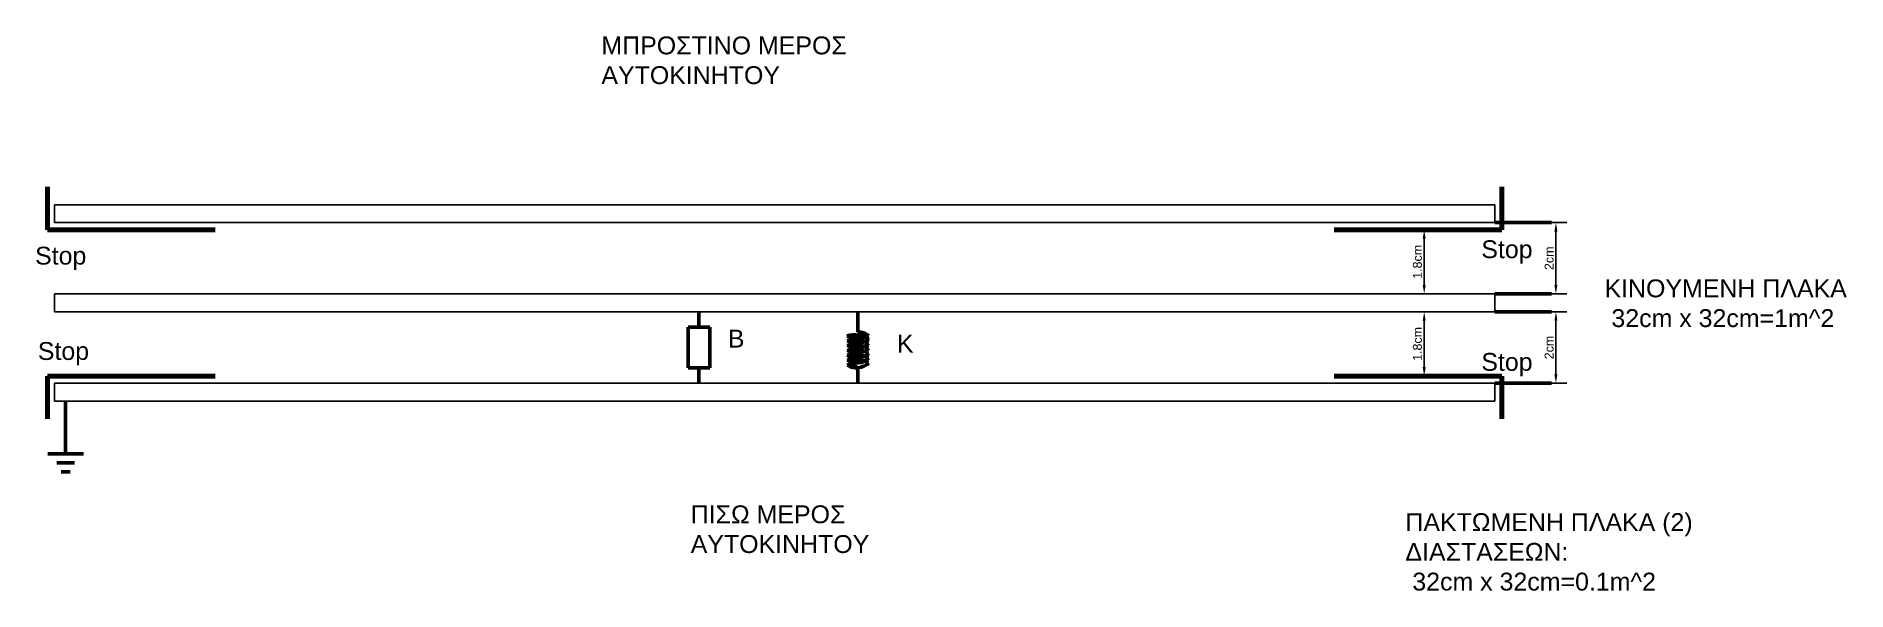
# Model space of a CAD drawing. Header units: millimetres. Extents: x 2980 to 3487, y 2189 to 2344.
import ezdxf

# ---------------------------------------------------------------- set-up
doc = ezdxf.new("R2010")
doc.units = ezdxf.units.MM
doc.layers.add('S_4', color=7, linetype='Continuous', lineweight=50)
doc.layers.add('stop', color=240, linetype='Continuous', lineweight=200)
doc.styles.get("Standard").update_dxf_attribs({"font": 'arial.ttf'})
doc.dimstyles.new('ISO-25', dxfattribs={"dimtxt": 2.5, "dimasz": 2.5, "dimexe": 1.25, "dimexo": 0.625, "dimtad": 1, "dimtxsty": 'Standard', "dimcen": 2.5, "dimadec": 0, "dimazin": 0, "dimtfac": 1, "dimtmove": 0, "dimatfit": 3, "dimfxl": 1, "dimarcsym": 0})

# ---------------------------------------------------------------- blocks, each defined once
blk = doc.blocks.new('*D1')
at = {"layer": 'Defpoints', "color": 0, "transparency": 16777216}
for p in [(3409.35, 2291.99), (3405.7, 2271.99), (3409.35, 2271.99)]:
    blk.add_point(p, dxfattribs=at)
at = {"layer": 'S_4', "color": 0, "lineweight": -2, "transparency": 16777216}
for p, q in [((3408.72, 2291.99), (3404.45, 2291.99)), ((3405.7, 2289.49), (3405.7, 2274.49)), ((3408.72, 2271.99), (3404.45, 2271.99))]:
    blk.add_line(p, q, dxfattribs=at)
at = {"layer": 'S_4', "color": 0, "transparency": 16777216}
for points in [[(3405.28, 2289.49), (3406.12, 2289.49), (3405.7, 2291.99)], [(3405.28, 2274.49), (3406.12, 2274.49), (3405.7, 2271.99)]]:
    blk.add_solid(points, dxfattribs=at)
at = {"layer": 'S_4', "color": 0, "transparency": 16777216, "insert": (3403.8, 2281.99), "char_height": 2.5, "attachment_point": 5, "rotation": 90}
blk.add_mtext('2cm', dxfattribs=at)
blk = doc.blocks.new('*D2')
at = {"layer": 'Defpoints', "color": 0, "transparency": 16777216}
for p in [(3367.06, 2289.99), (3367.06, 2271.99), (3368.79, 2271.99)]:
    blk.add_point(p, dxfattribs=at)
at = {"layer": 'S_4', "color": 0, "lineweight": -2, "transparency": 16777216}
for p, q in [((3367.68, 2289.99), (3370.04, 2289.99)), ((3368.79, 2287.49), (3368.79, 2274.49)), ((3367.68, 2271.99), (3370.04, 2271.99))]:
    blk.add_line(p, q, dxfattribs=at)
at = {"layer": 'S_4', "color": 0, "transparency": 16777216}
for points in [[(3368.37, 2287.49), (3369.2, 2287.49), (3368.79, 2289.99)], [(3368.37, 2274.49), (3369.2, 2274.49), (3368.79, 2271.99)]]:
    blk.add_solid(points, dxfattribs=at)
at = {"layer": 'S_4', "color": 0, "transparency": 16777216, "insert": (3366.89, 2280.99), "char_height": 2.5, "attachment_point": 5, "rotation": 90}
blk.add_mtext('1.8cm', dxfattribs=at)
blk = doc.blocks.new('*D3')
at = {"layer": 'Defpoints', "color": 0, "transparency": 16777216}
for p in [(3409.35, 2266.99), (3405.7, 2246.99), (3409.35, 2246.99)]:
    blk.add_point(p, dxfattribs=at)
at = {"layer": 'S_4', "color": 0, "lineweight": -2, "transparency": 16777216}
for p, q in [((3408.72, 2266.99), (3404.45, 2266.99)), ((3405.7, 2264.49), (3405.7, 2249.49)), ((3408.72, 2246.99), (3404.45, 2246.99))]:
    blk.add_line(p, q, dxfattribs=at)
at = {"layer": 'S_4', "color": 0, "transparency": 16777216}
for points in [[(3405.28, 2264.49), (3406.12, 2264.49), (3405.7, 2266.99)], [(3405.28, 2249.49), (3406.12, 2249.49), (3405.7, 2246.99)]]:
    blk.add_solid(points, dxfattribs=at)
at = {"layer": 'S_4', "color": 0, "transparency": 16777216, "insert": (3403.8, 2256.99), "char_height": 2.5, "attachment_point": 5, "rotation": 90}
blk.add_mtext('2cm', dxfattribs=at)
blk = doc.blocks.new('*D4')
at = {"layer": 'Defpoints', "color": 0, "transparency": 16777216}
for p in [(3367.06, 2266.99), (3367.06, 2248.99), (3368.79, 2248.99)]:
    blk.add_point(p, dxfattribs=at)
at = {"layer": 'S_4', "color": 0, "lineweight": -2, "transparency": 16777216}
for p, q in [((3367.68, 2266.99), (3370.04, 2266.99)), ((3368.79, 2264.49), (3368.79, 2251.49)), ((3367.68, 2248.99), (3370.04, 2248.99))]:
    blk.add_line(p, q, dxfattribs=at)
at = {"layer": 'S_4', "color": 0, "transparency": 16777216}
for points in [[(3368.37, 2264.49), (3369.2, 2264.49), (3368.79, 2266.99)], [(3368.37, 2251.49), (3369.2, 2251.49), (3368.79, 2248.99)]]:
    blk.add_solid(points, dxfattribs=at)
at = {"layer": 'S_4', "color": 0, "transparency": 16777216, "insert": (3366.89, 2257.99), "char_height": 2.5, "attachment_point": 5, "rotation": 90}
blk.add_mtext('1.8cm', dxfattribs=at)

msp = doc.modelspace()

# ---------------------------------------------------------------- linework, layer by layer
for p, q in [((2984.9, 2291.99), (2984.9, 2296.99)), ((3388.555, 2296.99), (2984.9, 2296.99)), ((3388.555, 2291.99), (3388.555, 2296.99)), ((3388.555, 2291.99), (2984.9, 2291.99)), ((2984.9, 2266.99), (2984.9, 2271.99)), ((2984.9, 2271.99), (3388.555, 2271.99)), ((2984.9, 2271.99), (2984.9, 2266.99)), ((3388.555, 2271.99), (3388.555, 2266.99)), ((3388.555, 2266.99), (3388.555, 2271.99)), ((2984.9, 2266.99), (3388.555, 2266.99)), ((3388.555, 2246.99), (2984.9, 2246.99)), ((2984.9, 2246.99), (2984.9, 2241.99)), ((3388.555, 2246.99), (3388.555, 2241.99)), ((3388.555, 2241.99), (2984.9, 2241.99))]:
    msp.add_line(p, q)
at = {"layer": 'S_4'}
for p, q in [((3404.449, 2291.99), (3388.555, 2291.99)), ((3404.449, 2271.99), (3388.555, 2271.99)), ((3165.534, 2266.99), (3165.534, 2262.693)), ((3210.075, 2266.99), (3210.075, 2261.298)), ((3404.449, 2266.99), (3388.555, 2266.99)), ((3165.534, 2262.693), (3162.534, 2262.693)), ((3162.534, 2262.693), (3162.534, 2251.287)), ((3165.534, 2262.693), (3168.534, 2262.693)), ((3168.534, 2262.693), (3168.534, 2251.287)), ((3165.534, 2251.287), (3162.534, 2251.287)), ((3165.534, 2251.287), (3168.534, 2251.287)), ((3165.534, 2251.287), (3165.534, 2246.99)), ((3210.075, 2250.748), (3210.075, 2246.99)), ((3404.449, 2246.99), (3388.555, 2246.99)), ((2988.032, 2241.99), (2988.032, 2232.177)), ((2988.032, 2232.177), (2988.032, 2227.163)), ((2993.032, 2227.163), (2983.032, 2227.163)), ((2990.532, 2224.663), (2985.532, 2224.663)), ((2988.032, 2227.163), (2993.032, 2227.163)), ((2988.032, 2224.663), (2990.532, 2224.663)), ((2989.282, 2222.163), (2986.782, 2222.163)), ((2988.032, 2222.163), (2989.282, 2222.163))]:
    msp.add_line(p, q, dxfattribs=at)
for centre, radius, start, end in [((3209.11, 2252.14), 8.389, 61.79843, 104.04375), ((3209.297, 2253.647), 6.993, 108.41331, 108.53609), ((3210.075, 2266.14), 6.586, 242.90351, 297.09649), ((3209.692, 2262.901), 4.773, 236.73684, 315.12301), ((3209.692, 2262.899), 4.773, 236.73684, 315.12301), ((3209.11, 2250.772), 8.389, 61.79843, 104.04375), ((3209.692, 2261.532), 4.773, 236.73684, 315.12301), ((3210.45, 2257.483), 3.833, 46.79044, 95.62242), ((3209.297, 2253.647), 6.993, 57.30609, 57.41765), ((3209.11, 2249.405), 8.389, 61.79843, 104.04375), ((3209.692, 2260.165), 4.773, 236.73684, 315.12301), ((3209.11, 2248.037), 8.389, 61.79843, 104.04375), ((3209.692, 2258.798), 4.773, 236.73684, 315.12301), ((3209.11, 2246.67), 8.389, 61.79843, 104.04375), ((3209.692, 2257.431), 4.773, 236.73684, 315.12301), ((3209.11, 2245.303), 8.389, 61.79843, 104.04375), ((3209.692, 2256.064), 4.773, 236.73684, 315.12301), ((3207.943, 2249.981), 2.265, 19.68253, 112.55048)]:
    msp.add_arc(centre, radius, start, end, dxfattribs=at)
at = {"layer": 'stop'}
for p, q in [((2982.9, 2301.99), (2982.9, 2289.99)), ((3390.555, 2301.99), (3390.555, 2289.99)), ((2982.9, 2289.99), (3029.9, 2289.99)), ((3390.555, 2289.99), (3343.555, 2289.99)), ((2982.9, 2236.99), (2982.9, 2248.99)), ((2982.9, 2248.99), (3029.9, 2248.99)), ((3390.555, 2248.99), (3343.555, 2248.99)), ((3390.555, 2236.99), (3390.555, 2248.99))]:
    msp.add_line(p, q, dxfattribs=at)

# ---------------------------------------------------------------- texts
at = {"layer": 'S_4', "char_height": 5, "attachment_point": 1}
for s, width, heights, insert in [('ΜΠΡΟΣΤΙΝΟ ΜΕΡΟΣ ΑΥΤΟΚΙΝΗΤΟΥ', 85.86686, [24.564], (3138.18, 2344.126)), ('KINOYMENH ΠΛΑΚΑ \\P 32cm x 32cm=1m^ 2', 75.8373, [17.14], (3419.319, 2276.064)), ('Β', 6.46758, [7.562], (3173.621, 2261.99)), ('Κ', 6.46758, [7.562], (3220.994, 2260.586)), ('ΠΙΣΩ ΜΕΡΟΣ ΑΥΤΟΚΙΝΗΤΟΥ', 85.86686, [24.564], (3163.217, 2212.767)), ('ΠΑΚΤΩΜΕΝΗ ΠΛΑΚΑ (2) ΔΙΑΣΤΑΣΕΩΝ:\\P 32cm x 32cm=0.1m^ 2', 85.86686, [24.564], (3363.523, 2210.582))]:
    msp.add_mtext_dynamic_manual_height_columns(s, width=width, gutter_width=25, heights=heights, dxfattribs=dict(at, insert=insert))
at = {"layer": 'stop', "char_height": 5, "attachment_point": 1}
for insert in [(2979.46, 2285.222), (3384.797, 2287.029), (2980.235, 2258.512), (3384.797, 2255.463)]:
    msp.add_mtext_dynamic_manual_height_columns('Stop', width=6.46758, gutter_width=25, heights=[7.562], dxfattribs=dict(at, insert=insert))

# ---------------------------------------------------------------- dimensions: what is measured, and where the dimension line sits
at = {"layer": 'S_4'}
for base, p1, p2, text, picture, middle in [((3368.788, 2271.99), (3367.055, 2289.99), (3367.055, 2271.99), '1.8cm', '*D2', (3366.887, 2280.99)), ((3405.699, 2271.99), (3409.349, 2291.99), (3409.349, 2271.99), '2cm', '*D1', (3403.799, 2281.99)), ((3368.788, 2248.99), (3367.055, 2266.99), (3367.055, 2248.99), '1.8cm', '*D4', (3366.887, 2257.99)), ((3405.699, 2246.99), (3409.349, 2266.99), (3409.349, 2246.99), '2cm', '*D3', (3403.799, 2256.99))]:
    dim = msp.add_linear_dim(base=base, p1=p1, p2=p2, angle=90, text=text, dimstyle='ISO-25', dxfattribs=at)
    dim.commit()
    dim.dimension.update_dxf_attribs({"geometry": picture, "text_midpoint": middle})

doc.saveas('drawing.dxf')
